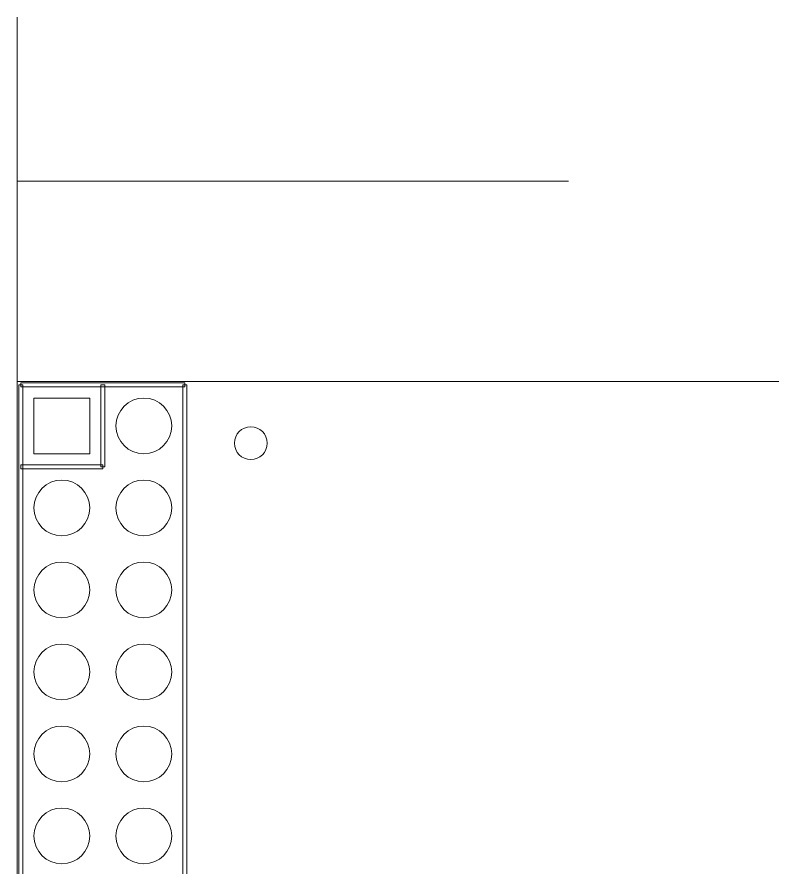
# Model space of a CAD drawing. Header units: millimetres. Extents: x -29.3 to 38.7, y -13.5 to 48.8.
# Drawn here: x -29.35 to -5.94, y 22.45 to 48.81 of the extents above; entities that cross this region are included whole.
import ezdxf

# ---------------------------------------------------------------- set-up
doc = ezdxf.new("R2010")
doc.units = ezdxf.units.MM
doc.header["$MEASUREMENT"] = 0
for name, color, linetype in [('BG_OUTLINE', 7, 'Continuous'), ('PG_SILKSCREEN_TOP', 7, 'Continuous'), ('PIN_TOP', 7, 'Continuous')]:
    doc.layers.add(name, color=color, linetype=linetype)

msp = doc.modelspace()

# ---------------------------------------------------------------- linework, layer by layer
at = {"layer": 'BG_OUTLINE', "lineweight": 20}
for points in [[(-29.3483, 22.7645), (-29.3483, 22.7645), (-29.3483, 48.8064), (-29.3483, 48.8064)], [(-29.3483, 43.7264), (-29.3483, 43.7264), (-12.2719, 43.7264), (-12.2719, 43.7264)]]:
    msp.add_open_spline(points, degree=3, dxfattribs=at)
at = {"layer": 'BG_OUTLINE', "lineweight": 9}
msp.add_open_spline([(-29.3483, -13.5394), (-29.3483, -13.5394), (18.625, -13.5394), (18.625, -13.5394), (18.625, -13.5394), (18.625, -13.5394), (18.8256, -13.5394), (18.8256, -13.5394), (18.8256, -13.5394), (19.4323, -13.539), (20.014, -13.2977), (20.4427, -12.8684), (20.4427, -12.8684), (20.8714, -12.4392), (21.112, -11.8601), (21.1116, -11.2534), (21.1116, -11.2534), (21.1116, -11.2534), (21.1116, 35.2286), (21.1116, 35.2286), (21.1116, 35.2286), (21.1112, 35.8353), (20.8699, 36.4169), (20.4406, 36.8456), (20.4406, 36.8456), (20.0114, 37.2744), (19.4323, 37.515), (18.8256, 37.5146), (18.8256, 37.5146), (18.8256, 37.5146), (-29.3483, 37.5146), (-29.3483, 37.5146), (-29.3483, 37.5146), (-29.3483, 37.5146), (-29.3483, -13.5394), (-29.3483, -13.5394)], degree=3, knots=[0, 0, 0, 0, 0.1111111, 0.1111111, 0.1111111, 0.1111111, 0.2222222, 0.2222222, 0.2222222, 0.2222222, 0.3333333, 0.3333333, 0.3333333, 0.3333333, 0.4444444, 0.4444444, 0.4444444, 0.4444444, 0.5555556, 0.5555556, 0.5555556, 0.5555556, 0.6666667, 0.6666667, 0.6666667, 0.6666667, 0.7777778, 0.7777778, 0.7777778, 0.7777778, 0.8888889, 0.8888889, 0.8888889, 0.8888889, 1, 1, 1, 1], dxfattribs=at)
at = {"layer": 'PG_SILKSCREEN_TOP', "lineweight": 9}
for points in [[(-24.1512, 37.474), (-24.1512, 37.474), (-24.1512, 37.347), (-24.1512, 37.347), (-24.1512, 37.347), (-24.1512, 37.347), (-29.2312, 37.347), (-29.2312, 37.347), (-29.2312, 37.347), (-29.2312, 37.347), (-29.2312, 37.474), (-29.2312, 37.474), (-29.2312, 37.474), (-29.2312, 37.474), (-24.1512, 37.474), (-24.1512, 37.474)], [(-29.2947, 37.4105), (-29.2947, 37.4105), (-29.1677, 37.4105), (-29.1677, 37.4105), (-29.1677, 37.4105), (-29.1677, 37.4105), (-29.1677, 14.2203), (-29.1677, 14.2203), (-29.1677, 14.2203), (-29.1677, 14.2203), (-29.2947, 14.2203), (-29.2947, 14.2203), (-29.2947, 14.2203), (-29.2947, 14.2203), (-29.2947, 37.4105), (-29.2947, 37.4105)], [(-26.6277, 34.8705), (-26.6277, 34.8705), (-26.7547, 34.8705), (-26.7547, 34.8705), (-26.7547, 34.8705), (-26.7547, 34.8705), (-26.7547, 37.4105), (-26.7547, 37.4105), (-26.7547, 37.4105), (-26.7547, 37.4105), (-26.6277, 37.4105), (-26.6277, 37.4105), (-26.6277, 37.4105), (-26.6277, 37.4105), (-26.6277, 34.8705), (-26.6277, 34.8705)], [(-24.0877, 14.2203), (-24.0877, 14.2203), (-24.2147, 14.2203), (-24.2147, 14.2203), (-24.2147, 14.2203), (-24.2147, 14.2203), (-24.2147, 37.4105), (-24.2147, 37.4105), (-24.2147, 37.4105), (-24.2147, 37.4105), (-24.0877, 37.4105), (-24.0877, 37.4105), (-24.0877, 37.4105), (-24.0877, 37.4105), (-24.0877, 14.2203), (-24.0877, 14.2203)], [(-29.2312, 34.807), (-29.2312, 34.807), (-29.2312, 34.934), (-29.2312, 34.934), (-29.2312, 34.934), (-29.2312, 34.934), (-26.6912, 34.934), (-26.6912, 34.934), (-26.6912, 34.934), (-26.6912, 34.934), (-26.6912, 34.807), (-26.6912, 34.807), (-26.6912, 34.807), (-26.6912, 34.807), (-29.2312, 34.807), (-29.2312, 34.807)]]:
    msp.add_open_spline(points, degree=3, knots=[0, 0, 0, 0, 0.25, 0.25, 0.25, 0.25, 0.5, 0.5, 0.5, 0.5, 0.75, 0.75, 0.75, 0.75, 1, 1, 1, 1], dxfattribs=at)
at = {"layer": 'PIN_TOP', "lineweight": 9}
for points in [[(-28.8248, 37.0041), (-28.8248, 37.0041), (-27.0976, 37.0041), (-27.0976, 37.0041), (-27.0976, 37.0041), (-27.0976, 37.0041), (-27.0976, 35.2769), (-27.0976, 35.2769), (-27.0976, 35.2769), (-27.0976, 35.2769), (-28.8248, 35.2769), (-28.8248, 35.2769), (-28.8248, 35.2769), (-28.8248, 35.2769), (-28.8248, 37.0041), (-28.8248, 37.0041)], [(-24.5576, 36.1405), (-24.5576, 36.6174), (-24.9442, 37.0041), (-25.4212, 37.0041), (-25.4212, 37.0041), (-25.8981, 37.0041), (-26.2848, 36.6174), (-26.2848, 36.1405), (-26.2848, 36.1405), (-26.2848, 35.6635), (-25.8981, 35.2769), (-25.4212, 35.2769), (-25.4212, 35.2769), (-24.9442, 35.2769), (-24.5576, 35.6635), (-24.5576, 36.1405)], [(-21.6013, 35.6071), (-21.6013, 35.8876), (-21.8287, 36.1151), (-22.1093, 36.1151), (-22.1093, 36.1151), (-22.3898, 36.1151), (-22.6173, 35.8876), (-22.6173, 35.6071), (-22.6173, 35.6071), (-22.6173, 35.3265), (-22.3898, 35.0991), (-22.1093, 35.0991), (-22.1093, 35.0991), (-21.8287, 35.0991), (-21.6013, 35.3265), (-21.6013, 35.6071)], [(-27.0976, 33.6005), (-27.0976, 34.0774), (-27.4842, 34.4641), (-27.9612, 34.4641), (-27.9612, 34.4641), (-28.4381, 34.4641), (-28.8248, 34.0774), (-28.8248, 33.6005), (-28.8248, 33.6005), (-28.8248, 33.1235), (-28.4381, 32.7369), (-27.9612, 32.7369), (-27.9612, 32.7369), (-27.4842, 32.7369), (-27.0976, 33.1235), (-27.0976, 33.6005)], [(-24.5576, 33.6005), (-24.5576, 34.0774), (-24.9442, 34.4641), (-25.4212, 34.4641), (-25.4212, 34.4641), (-25.8981, 34.4641), (-26.2848, 34.0774), (-26.2848, 33.6005), (-26.2848, 33.6005), (-26.2848, 33.1235), (-25.8981, 32.7369), (-25.4212, 32.7369), (-25.4212, 32.7369), (-24.9442, 32.7369), (-24.5576, 33.1235), (-24.5576, 33.6005)], [(-27.0976, 31.0605), (-27.0976, 31.5374), (-27.4842, 31.9241), (-27.9612, 31.9241), (-27.9612, 31.9241), (-28.4381, 31.9241), (-28.8248, 31.5374), (-28.8248, 31.0605), (-28.8248, 31.0605), (-28.8248, 30.5835), (-28.4381, 30.1969), (-27.9612, 30.1969), (-27.9612, 30.1969), (-27.4842, 30.1969), (-27.0976, 30.5835), (-27.0976, 31.0605)], [(-24.5576, 31.0605), (-24.5576, 31.5374), (-24.9442, 31.9241), (-25.4212, 31.9241), (-25.4212, 31.9241), (-25.8981, 31.9241), (-26.2848, 31.5374), (-26.2848, 31.0605), (-26.2848, 31.0605), (-26.2848, 30.5835), (-25.8981, 30.1969), (-25.4212, 30.1969), (-25.4212, 30.1969), (-24.9442, 30.1969), (-24.5576, 30.5835), (-24.5576, 31.0605)], [(-27.0976, 28.5205), (-27.0976, 28.9974), (-27.4842, 29.3841), (-27.9612, 29.3841), (-27.9612, 29.3841), (-28.4381, 29.3841), (-28.8248, 28.9974), (-28.8248, 28.5205), (-28.8248, 28.5205), (-28.8248, 28.0435), (-28.4381, 27.6569), (-27.9612, 27.6569), (-27.9612, 27.6569), (-27.4842, 27.6569), (-27.0976, 28.0435), (-27.0976, 28.5205)], [(-24.5576, 28.5205), (-24.5576, 28.9974), (-24.9442, 29.3841), (-25.4212, 29.3841), (-25.4212, 29.3841), (-25.8981, 29.3841), (-26.2848, 28.9974), (-26.2848, 28.5205), (-26.2848, 28.5205), (-26.2848, 28.0435), (-25.8981, 27.6569), (-25.4212, 27.6569), (-25.4212, 27.6569), (-24.9442, 27.6569), (-24.5576, 28.0435), (-24.5576, 28.5205)], [(-27.0976, 25.9805), (-27.0976, 26.4574), (-27.4842, 26.8441), (-27.9612, 26.8441), (-27.9612, 26.8441), (-28.4381, 26.8441), (-28.8248, 26.4574), (-28.8248, 25.9805), (-28.8248, 25.9805), (-28.8248, 25.5035), (-28.4381, 25.1169), (-27.9612, 25.1169), (-27.9612, 25.1169), (-27.4842, 25.1169), (-27.0976, 25.5035), (-27.0976, 25.9805)], [(-24.5576, 25.9805), (-24.5576, 26.4574), (-24.9442, 26.8441), (-25.4212, 26.8441), (-25.4212, 26.8441), (-25.8981, 26.8441), (-26.2848, 26.4574), (-26.2848, 25.9805), (-26.2848, 25.9805), (-26.2848, 25.5035), (-25.8981, 25.1169), (-25.4212, 25.1169), (-25.4212, 25.1169), (-24.9442, 25.1169), (-24.5576, 25.5035), (-24.5576, 25.9805)], [(-27.0976, 23.4405), (-27.0976, 23.9174), (-27.4842, 24.3041), (-27.9612, 24.3041), (-27.9612, 24.3041), (-28.4381, 24.3041), (-28.8248, 23.9174), (-28.8248, 23.4405), (-28.8248, 23.4405), (-28.8248, 22.9635), (-28.4381, 22.5769), (-27.9612, 22.5769), (-27.9612, 22.5769), (-27.4842, 22.5769), (-27.0976, 22.9635), (-27.0976, 23.4405)], [(-24.5576, 23.4405), (-24.5576, 23.9174), (-24.9442, 24.3041), (-25.4212, 24.3041), (-25.4212, 24.3041), (-25.8981, 24.3041), (-26.2848, 23.9174), (-26.2848, 23.4405), (-26.2848, 23.4405), (-26.2848, 22.9635), (-25.8981, 22.5769), (-25.4212, 22.5769), (-25.4212, 22.5769), (-24.9442, 22.5769), (-24.5576, 22.9635), (-24.5576, 23.4405)]]:
    msp.add_open_spline(points, degree=3, knots=[0, 0, 0, 0, 0.25, 0.25, 0.25, 0.25, 0.5, 0.5, 0.5, 0.5, 0.75, 0.75, 0.75, 0.75, 1, 1, 1, 1], dxfattribs=at)

doc.saveas('drawing.dxf')
